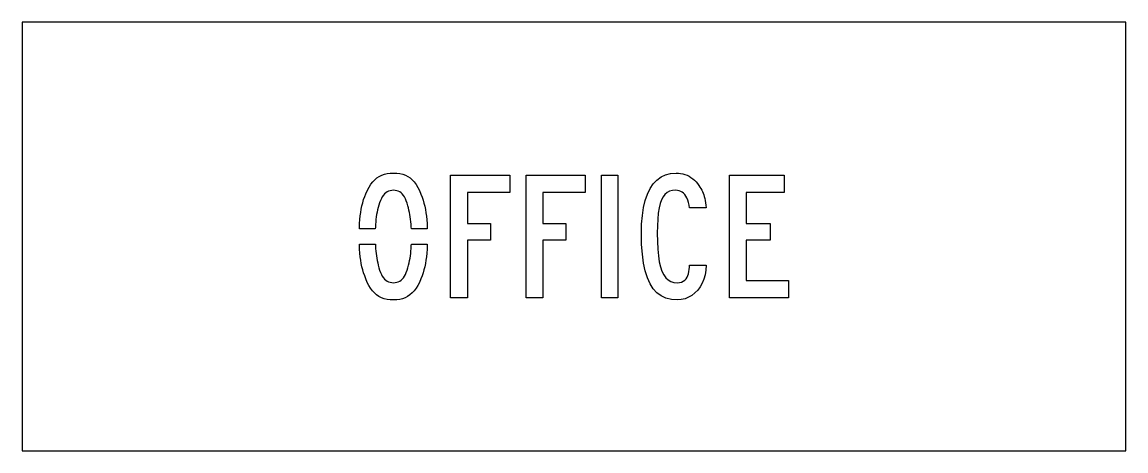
# Model space of a CAD drawing. Extents: x 0 to 36, y 0 to 14.
import ezdxf

# ---------------------------------------------------------------- set-up
doc = ezdxf.new("R2010")
doc.units = 0
doc.layers.add('CUT', color=7, linetype='Continuous')
doc.layers.add('OUTSIDE', color=1, linetype='Continuous')

msp = doc.modelspace()

# ---------------------------------------------------------------- linework, layer by layer
at = {"layer": 'CUT'}
for points in [[(12.6703, 7.5632), (12.6593, 7.6396), (12.6468, 7.714), (12.6328, 7.7868), (12.6169, 7.8584), (12.5994, 7.9304), (12.5805, 8.0036), (12.5559, 8.0872), (12.5293, 8.1628), (12.5002, 8.2304), (12.4687, 8.2904), (12.4346, 8.3428), (12.3975, 8.3876), (12.3581, 8.4252), (12.3156, 8.4556), (12.2701, 8.4792), (12.2216, 8.4956), (12.1697, 8.5056), (12.1152, 8.5088), (12.0572, 8.5056), (12.003, 8.4956), (11.9522, 8.4792), (11.9052, 8.4564), (11.8613, 8.4264), (11.8207, 8.3896), (11.7832, 8.3456), (11.7488, 8.2948), (11.7169, 8.2364), (11.6874, 8.1708), (11.6608, 8.098), (11.6362, 8.0176), (11.6146, 7.9412), (11.5953, 7.8656), (11.5786, 7.7904), (11.5638, 7.7144), (11.5517, 7.6372), (11.5415, 7.558), (11.5335, 7.4756), (11.5271, 7.3896), (11.5225, 7.2992), (11.5208, 7.251), (11.0019, 7.251), (11.003, 7.2932), (11.0091, 7.4256), (11.0178, 7.5512), (11.0299, 7.6712), (11.0447, 7.786), (11.0629, 7.896), (11.0849, 8.002), (11.1103, 8.1044), (11.1398, 8.204), (11.1732, 8.3012), (11.2111, 8.3964), (11.2622, 8.51), (11.3168, 8.612), (11.3748, 8.7032), (11.4365, 8.7832), (11.5025, 8.8528), (11.5733, 8.9124), (11.6491, 8.9616), (11.7298, 9.0016), (11.8166, 9.032), (11.9094, 9.0536), (12.0091, 9.066), (12.1152, 9.07), (12.2213, 9.066), (12.3205, 9.0532), (12.413, 9.0316), (12.4998, 9.0012), (12.5801, 8.9608), (12.6551, 8.9104), (12.7249, 8.85), (12.7897, 8.7792), (12.8499, 8.6972), (12.9056, 8.604), (12.9575, 8.4992), (13.006, 8.3824), (13.0435, 8.2844), (13.0769, 8.186), (13.1064, 8.0868), (13.1318, 7.9852), (13.1538, 7.8812), (13.172, 7.7736), (13.1871, 7.6616), (13.1989, 7.5444), (13.2076, 7.4212), (13.214, 7.2912), (13.215, 7.251), (12.6953, 7.251), (12.6926, 7.3108), (12.6866, 7.3996), (12.6794, 7.4832)], [(15.2792, 6.8808), (14.5213, 6.8808), (14.5213, 5), (13.9764, 5), (13.9764, 9), (15.904, 9), (15.904, 8.4384), (14.5213, 8.4384), (14.5213, 7.428), (15.2792, 7.428)], [(17.7387, 6.8808), (16.9809, 6.8808), (16.9809, 5), (16.436, 5), (16.436, 9), (18.3636, 9), (18.3636, 8.4384), (16.9809, 8.4384), (16.9809, 7.428), (17.7387, 7.428)], [(19.4272, 5), (18.8956, 5), (18.8956, 9), (19.4272, 9)], [(21.7098, 8.1892), (21.6826, 8.2572), (21.6515, 8.3168), (21.6162, 8.3684), (21.5765, 8.4116), (21.5329, 8.4468), (21.4851, 8.474), (21.4328, 8.4936), (21.376, 8.5048), (21.3154, 8.5088), (21.2112, 8.5008), (21.1187, 8.4768), (21.0365, 8.4356), (20.9653, 8.3756), (20.9035, 8.2964), (20.8516, 8.1964), (20.8088, 8.0748), (20.7747, 7.9308), (20.7489, 7.7628), (20.7307, 7.57), (20.7205, 7.3512), (20.7171, 7.1052), (20.7208, 6.8316), (20.733, 6.586), (20.7534, 6.3676), (20.7826, 6.1752), (20.8205, 6.0088), (20.8682, 5.8668), (20.9255, 5.7488), (20.9925, 5.654), (21.0702, 5.5816), (21.1585, 5.5308), (21.2578, 5.5012), (21.3684, 5.4912), (21.4435, 5.4968), (21.5086, 5.5132), (21.5655, 5.5396), (21.6136, 5.5748), (21.6541, 5.618), (21.6875, 5.6684), (21.7144, 5.7248), (21.7348, 5.7864), (21.75, 5.8524), (21.7599, 5.9216), (21.7655, 5.9936), (21.7674, 6.0668), (22.3123, 6.0668), (22.3013, 5.9056), (22.2748, 5.7536), (22.2343, 5.6108), (22.1801, 5.4788), (22.1134, 5.3584), (22.0349, 5.2508), (21.9455, 5.1572), (21.8466, 5.078), (21.7383, 5.0148), (21.6219, 4.9684), (21.4984, 4.9396), (21.3684, 4.93), (21.1752, 4.9444), (21.0001, 4.9876), (20.8436, 5.0604), (20.7046, 5.1628), (20.5833, 5.2952), (20.4795, 5.458), (20.3919, 5.6512), (20.3215, 5.876), (20.2673, 6.1316), (20.2286, 6.4196), (20.2059, 6.7392), (20.1983, 7.0912), (20.2063, 7.4016), (20.2305, 7.686), (20.2703, 7.9452), (20.326, 8.178), (20.3973, 8.3848), (20.4844, 8.5648), (20.5867, 8.718), (20.7046, 8.844), (20.8379, 8.9424), (20.9865, 9.0132), (21.1498, 9.056), (21.3286, 9.07), (21.404, 9.0672), (21.4779, 9.0584), (21.5495, 9.044), (21.6189, 9.024), (21.6863, 8.998), (21.7508, 8.9668), (21.8125, 8.9296), (21.8713, 8.8872), (21.927, 8.8392), (21.9792, 8.786), (22.0281, 8.7272), (22.0732, 8.6632), (22.1077, 8.6144), (22.1388, 8.5664), (22.1664, 8.5176), (22.1914, 8.4676), (22.213, 8.416), (22.2327, 8.3616), (22.2498, 8.3032), (22.265, 8.2412), (22.2786, 8.1736), (22.2911, 8.1004), (22.3021, 8.0204), (22.3123, 7.9332), (21.7674, 7.9332), (21.7519, 8.0272), (21.7329, 8.1124)], [(24.8518, 8.4384), (23.6154, 8.4384), (23.6154, 7.428), (24.3998, 7.428), (24.3998, 6.8808), (23.6154, 6.8808), (23.6154, 5.5616), (24.9981, 5.5616), (24.9981, 5), (23.0705, 5), (23.0705, 9), (24.8518, 9)], [(13.172, 6.2228), (13.1538, 6.1136), (13.1318, 6.0088), (13.1064, 5.9076), (13.0769, 5.8092), (13.0435, 5.7128), (13.006, 5.6176), (12.9575, 5.5036), (12.9048, 5.4008), (12.848, 5.3088), (12.7866, 5.2272), (12.7207, 5.156), (12.6502, 5.0948), (12.5744, 5.0436), (12.4937, 5.002), (12.4077, 4.97), (12.316, 4.9476), (12.2182, 4.9344), (12.1152, 4.93), (12.0057, 4.9344), (11.9041, 4.9476), (11.8094, 4.97), (11.7211, 5.002), (11.6392, 5.0436), (11.5635, 5.0948), (11.493, 5.156), (11.4274, 5.2272), (11.3672, 5.3088), (11.3111, 5.4008), (11.2592, 5.5036), (11.2111, 5.6176), (11.1732, 5.7156), (11.1398, 5.814), (11.1103, 5.9136), (11.0849, 6.0152), (11.0629, 6.1196), (11.0447, 6.228), (11.0299, 6.3412), (11.0178, 6.4596), (11.0091, 6.5848), (11.003, 6.7168), (11.0022, 6.749), (11.5217, 6.749), (11.5241, 6.6968), (11.5301, 6.6092), (11.5377, 6.526), (11.5468, 6.4456), (11.5574, 6.3676), (11.5699, 6.2912), (11.5839, 6.2152), (11.5998, 6.1392), (11.6173, 6.062), (11.6362, 5.9824), (11.6608, 5.902), (11.6874, 5.8292), (11.7169, 5.7636), (11.7488, 5.7052), (11.7832, 5.6544), (11.8207, 5.6104), (11.8613, 5.5736), (11.9052, 5.5436), (11.9522, 5.5208), (12.003, 5.5044), (12.0572, 5.4944), (12.1152, 5.4912), (12.1697, 5.4944), (12.2216, 5.5044), (12.2701, 5.5208), (12.3156, 5.5436), (12.3581, 5.5736), (12.3975, 5.6104), (12.4346, 5.6544), (12.4687, 5.7052), (12.5002, 5.7636), (12.5293, 5.8292), (12.5559, 5.902), (12.5805, 5.9824), (12.6025, 6.0616), (12.6214, 6.1384), (12.6385, 6.2136), (12.6529, 6.2888), (12.665, 6.3644), (12.6752, 6.442), (12.6832, 6.5228), (12.6896, 6.6072), (12.6945, 6.6968), (12.6962, 6.749), (13.2148, 6.749), (13.214, 6.716), (13.2076, 6.5828), (13.1989, 6.4564), (13.1871, 6.3368)]]:
    msp.add_lwpolyline(points, close=True, dxfattribs=at)
at = {"layer": 'OUTSIDE'}
msp.add_lwpolyline([(0, 0), (36, 0), (36, 14), (0, 14)], close=True, dxfattribs=at)

doc.saveas('drawing.dxf')
